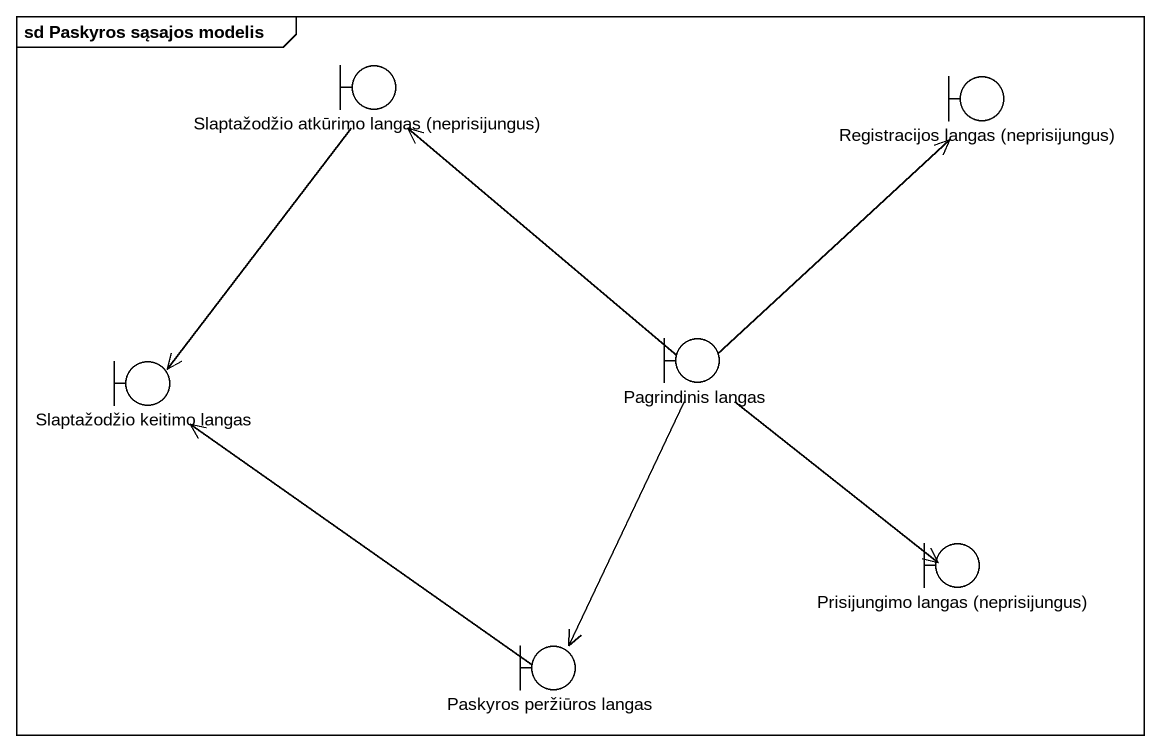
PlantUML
@startuml
mainframe sd Paskyros sąsajos modelis
boundary "Slaptažodžio atkūrimo langas (neprisijungus)" as Slaptažodžio_atkūrimo
boundary "Registracijos langas (neprisijungus)" as Registracijos_langas
boundary "Slaptažodžio keitimo langas" as Slaptažodžio_keitimo_langas
boundary "Pagrindinis langas" as Pagrindinis_langas
boundary "Prisijungimo langas (neprisijungus)" as Prisijungimo_langas
boundary "Paskyros peržiūros langas" as Paskyros_peržiūros_langas
Slaptažodžio_atkūrimo --> Slaptažodžio_keitimo_langas
Pagrindinis_langas -up-> Slaptažodžio_atkūrimo
Pagrindinis_langas -up-> Registracijos_langas
Pagrindinis_langas --> Prisijungimo_langas
Pagrindinis_langas --> Paskyros_peržiūros_langas
Paskyros_peržiūros_langas -up-> Slaptažodžio_keitimo_langas
@enduml
